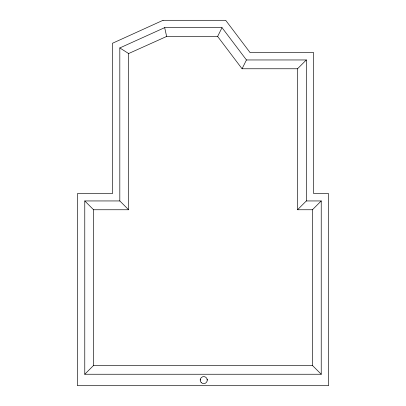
<?xml version="1.0" encoding="UTF-8"?>
<svg xmlns="http://www.w3.org/2000/svg" width="406" height="406" viewBox="0 0 406 406"><rect width="100%" height="100%" fill="white"/><g stroke="black" fill="none" stroke-linecap="round" stroke-linejoin="round"><path stroke-width="0.61" d="M200.209 380.117L200.331 379.209M306.332 200.945L321.227 200.945L321.227 374.246L84.773 374.246L84.773 200.945L93.588 209.755L128.626 209.755L119.816 200.945L119.816 47.938L128.626 53.541L166.633 36.454L217.636 36.454L222.021 27.644L246.447 59.956L306.332 59.956L306.332 200.945L297.522 209.755L297.522 68.766L306.332 59.956M217.636 36.454L242.062 68.766L246.447 59.956M84.773 374.246L93.588 365.43L93.588 209.755M321.227 374.246L312.412 365.43L312.412 209.755L321.227 200.945M119.816 47.938L164.674 27.644L222.021 27.644M242.062 68.766L297.522 68.766M84.773 200.945L119.816 200.945M297.522 209.755L312.412 209.755M93.588 365.43L312.412 365.43M164.674 27.644L166.633 36.454M207.141 379.209L207.258 380.117M128.626 53.541L128.626 209.755M163.039 20.3L112.472 43.264L112.472 193.601L77.429 193.601L77.429 385.7L328.571 385.7L328.571 193.601L313.676 193.601L313.676 52.613L250.101 52.613L225.68 20.3L163.039 20.3M201.244 382.609A3.527 3.527 0 0 0 207.141 381.031A3.527 3.527 0 0 0 202.822 376.712A3.527 3.527 0 0 0 201.244 382.609"/></g></svg>
